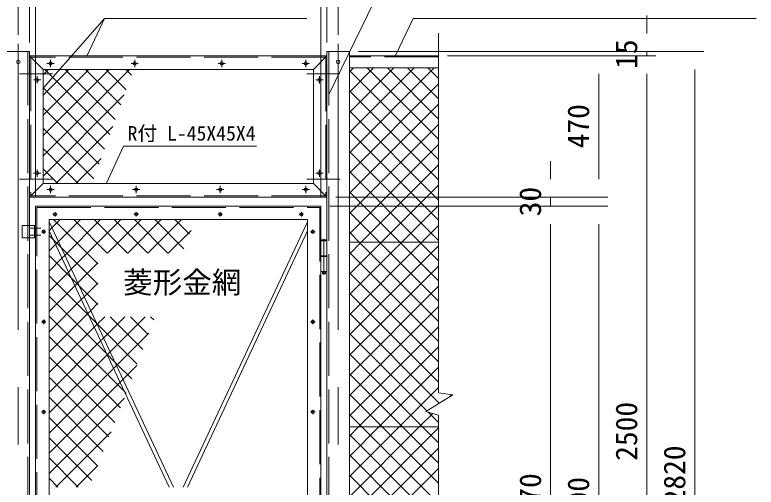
# Model space of a CAD drawing. Units: millimetres, scale not verified. Extents: x -6300 to 6300, y -4455 to 4455.
# Drawn here: x -3402 to -934, y 1198 to 2770 of the extents above; entities that cross this region are included whole.
import ezdxf
from ezdxf.enums import TextEntityAlignment as Align

# ---------------------------------------------------------------- set-up
doc = ezdxf.new("R2010")
doc.units = ezdxf.units.MM
doc.header["$LTSCALE"] = 30
doc.linetypes.add('DASHED', pattern=[7.5, 6, -1.5])
doc.linetypes.add('USER1', pattern=[50.8, 31.75, -6.35, 6.35, -6.35])
for name, color, linetype, lineweight in [('0-1_D-STR3', 3, 'Continuous', 13), ('0-2_D-STR-DIM', 7, 'Continuous', 9), ('0-4_D-STR1', 1, 'Continuous', 18), ('0-6_D-BMK', 2, 'USER1', 13), ('0-9_D-STR-TXT', 7, 'Continuous', 9)]:
    doc.layers.add(name, color=color, linetype=linetype, lineweight=lineweight)
doc.styles.add('ＭＳ ゴシック', font='')
doc.styles.get('ＭＳ ゴシック').set_extended_font_data('MS Gothic')

msp = doc.modelspace()

# ---------------------------------------------------------------- linework, layer by layer
at = {"layer": '0-1_D-STR3'}
for p, q in [((-2288.08, 2580.17), (-2274.84, 2593.41)), ((-2288.08, 2512.82), (-2207.49, 2593.41)), ((-2288.08, 2445.47), (-2140.13, 2593.41)), ((-2288.08, 2378.11), (-2072.78, 2593.41)), ((-2288.08, 2310.76), (-2005.43, 2593.41)), ((-1991.4, 2355.78), (-2229.03, 2593.41)), ((-1991.4, 2423.13), (-2161.68, 2593.41)), ((-1991.4, 2490.48), (-2094.33, 2593.41)), ((-1991.4, 2557.84), (-2026.98, 2593.41)), ((-3308.08, 2570.45), (-3290.12, 2588.41)), ((-3308.08, 2503.1), (-3222.76, 2588.41)), ((-3308.08, 2435.75), (-3155.41, 2588.41)), ((-3308.08, 2368.39), (-3088.06, 2588.41)), ((-3308.08, 2301.04), (-3020.71, 2588.41)), ((-3085.6, 2372.34), (-3301.66, 2588.41)), ((-3067.62, 2421.72), (-3234.31, 2588.41)), ((-3049.65, 2471.1), (-3166.96, 2588.41)), ((-3031.68, 2520.48), (-3099.61, 2588.41)), ((-3013.71, 2569.86), (-3032.26, 2588.41)), ((-1991.4, 2288.43), (-2288.08, 2585.1)), ((-3103.57, 2322.96), (-3308.08, 2527.47)), ((-2288.08, 2243.41), (-1991.4, 2540.08)), ((-1991.4, 2221.08), (-2288.08, 2517.75)), ((-3308.08, 2233.69), (-3037.63, 2504.14)), ((-2288.08, 2176.06), (-1991.4, 2472.73)), ((-3121.54, 2273.58), (-3308.08, 2460.12)), ((-1991.4, 2153.73), (-2288.08, 2450.4)), ((-3266.01, 2208.41), (-3076.17, 2398.24)), ((-2288.08, 2108.71), (-1991.4, 2405.38)), ((-3139.51, 2224.2), (-3308.08, 2392.77)), ((-1991.4, 2086.37), (-2288.08, 2383.05)), ((-3191.07, 2208.41), (-3308.08, 2325.41)), ((-2288.08, 2041.35), (-1991.4, 2338.03)), ((-1991.4, 2019.02), (-2288.08, 2315.69)), ((-3198.65, 2208.41), (-3114.71, 2292.35)), ((-3258.42, 2208.41), (-3308.08, 2258.06)), ((-2053.14, 2013.41), (-2288.08, 2248.34)), ((-2181.32, 2013.41), (-1991.4, 2203.32)), ((-2120.5, 2013.41), (-2288.08, 2180.99)), ((-2113.97, 2013.41), (-1991.4, 2135.97)), ((-2187.85, 2013.41), (-2288.08, 2113.64)), ((-2874.32, 1198.41), (-3288.08, 2081.68)), ((-3125.6, 1940.88), (-3273.13, 2088.41)), ((-3257.01, 2015.35), (-3183.95, 2088.41)), ((-3235.52, 1969.48), (-3116.6, 2088.41)), ((-3214.04, 1923.62), (-3049.25, 2088.41)), ((-3094.22, 1976.86), (-3205.77, 2088.41)), ((-3026.87, 1976.86), (-3138.42, 2088.41)), ((-3093.45, 1976.86), (-2981.89, 2088.41)), ((-2959.52, 1976.86), (-3071.07, 2088.41)), ((-3026.09, 1976.86), (-2914.54, 2088.41)), ((-2892.17, 1976.86), (-3003.72, 2088.41)), ((-2958.74, 1976.86), (-2847.19, 2088.41)), ((-2839.69, 1991.73), (-2936.37, 2088.41)), ((-2820.54, 2039.93), (-2869.01, 2088.41)), ((-2841.83, 1198.41), (-2428.08, 2081.68)), ((-2801.38, 2088.13), (-2801.66, 2088.41)), ((-3378.08, 2066.41), (-3378.08, 2030.41)), ((-3333.08, 2068.41), (-3376.08, 2068.41)), ((-3333.08, 2068.41), (-3333.08, 2028.41)), ((-2888.68, 1198.41), (-3288.08, 2051.03)), ((-2891.39, 1976.86), (-2815.41, 2052.84)), ((-2827.48, 1198.41), (-2428.08, 2051.03)), ((-2046.61, 2013.41), (-1991.4, 2068.62)), ((-3333.08, 2028.41), (-3376.08, 2028.41)), ((-3274.84, 2022.77), (-3288.08, 2036.01)), ((-2255.2, 2013.41), (-2288.08, 2046.29)), ((-3288.08, 1984.28), (-3266.78, 2005.58)), ((-3247.83, 1995.76), (-3274.84, 2022.77)), ((-3266.78, 2005.58), (-3257.01, 2015.35)), ((-2363.38, 2018.41), (-2382.78, 2018.41)), ((-2382.78, 2018.41), (-2382.78, 1968.41)), ((-2382.58, 2020.41), (-2381.58, 2021.41)), ((-2382.58, 2020.41), (-2382.58, 2018.41)), ((-2382.58, 2020.41), (-2363.58, 2020.41)), ((-2364.58, 2021.41), (-2381.58, 2021.41)), ((-2364.58, 2021.41), (-2363.58, 2020.41)), ((-2363.58, 2020.41), (-2363.58, 2018.41)), ((-2363.38, 2018.41), (-2363.38, 1968.41)), ((-2288.08, 1906.65), (-2181.32, 2013.41)), ((-2288.08, 1839.3), (-2113.97, 2013.41)), ((-2288.08, 1771.95), (-2046.61, 2013.41)), ((-1991.4, 2013.41), (-2288.08, 2013.41)), ((-2288.08, 1704.6), (-1991.4, 2001.27)), ((-1991.4, 1749.61), (-2255.2, 2013.41)), ((-1991.4, 1816.97), (-2187.85, 2013.41)), ((-1991.4, 1884.32), (-2120.5, 2013.41)), ((-1991.4, 1951.67), (-2053.14, 2013.41)), ((-3125.6, 1873.53), (-3247.83, 1995.76)), ((-1991.4, 1682.26), (-2288.08, 1978.93)), ((-3215.48, 1896.06), (-3288.08, 1968.65)), ((-3288.08, 1916.93), (-3245.3, 1959.71)), ((-3245.3, 1959.71), (-3235.52, 1969.48)), ((-2362.58, 1968.41), (-2383.58, 1968.41)), ((-2383.58, 1968.41), (-2383.58, 1965.41)), ((-2362.58, 1965.41), (-2383.58, 1965.41)), ((-2382.78, 1965.41), (-2382.78, 1915.41)), ((-2363.38, 1965.41), (-2363.38, 1915.41)), ((-2362.58, 1968.41), (-2362.58, 1965.41)), ((-3192.55, 1877.75), (-3125.6, 1944.7)), ((-2288.08, 1637.24), (-1991.4, 1933.92)), ((-3288.08, 1849.58), (-3223.81, 1913.84)), ((-3156.13, 1769.36), (-3288.08, 1901.3)), ((-3223.81, 1913.84), (-3214.04, 1923.62)), ((-2363.38, 1915.41), (-2382.78, 1915.41)), ((-2378.08, 1915.41), (-2378.08, 1909.41)), ((-2377.08, 1908.41), (-2378.08, 1909.41)), ((-2369.08, 1908.41), (-2377.08, 1908.41)), ((-2368.08, 1915.41), (-2368.08, 1909.41)), ((-1991.4, 1614.91), (-2288.08, 1911.58)), ((-3188.48, 1869.05), (-3215.48, 1896.06)), ((-3202.33, 1867.98), (-3192.55, 1877.75)), ((-3171.06, 1831.89), (-3125.6, 1877.35)), ((-3288.08, 1782.23), (-3202.33, 1867.98)), ((-3125.6, 1806.18), (-3188.48, 1869.05)), ((-2288.08, 1569.89), (-1991.4, 1866.56)), ((-3096.78, 1642.65), (-3288.08, 1833.95)), ((-3180.84, 1822.11), (-3171.06, 1831.89)), ((-1991.4, 1547.56), (-2288.08, 1844.23)), ((-3288.08, 1714.87), (-3180.84, 1822.11)), ((-3149.58, 1786.02), (-3125.6, 1810)), ((-3159.36, 1776.24), (-3149.58, 1786.02)), ((-2288.08, 1502.54), (-1991.4, 1799.21)), ((-3288.08, 1647.52), (-3159.36, 1776.24)), ((-3129.12, 1742.35), (-3156.13, 1769.36)), ((-3106.61, 1694.29), (-3035.42, 1765.47)), ((-3085.12, 1648.42), (-2968.07, 1765.47)), ((-2976.08, 1656.66), (-3084.89, 1765.47)), ((-2957.78, 1705.71), (-3017.54, 1765.47)), ((-2939.48, 1754.76), (-2950.19, 1765.47)), ((-1988.75, 1477.55), (-2288.08, 1776.88)), ((-2994.38, 1607.61), (-3129.12, 1742.35)), ((-2288.08, 1435.19), (-1991.4, 1731.86)), ((-3063.64, 1602.55), (-2956.17, 1710.02)), ((-2030.31, 1451.76), (-2288.08, 1709.53)), ((-3050.36, 1461.53), (-3288.08, 1699.25)), ((-3288.08, 1512.82), (-3116.38, 1684.51)), ((-3116.38, 1684.51), (-3106.61, 1694.29)), ((-3288.08, 1445.47), (-3094.9, 1638.64)), ((-3069.51, 1413.33), (-3288.08, 1631.9)), ((-3069.77, 1615.64), (-3096.78, 1642.65)), ((-3094.9, 1638.64), (-3085.12, 1648.42)), ((-2044.31, 1398.41), (-2288.08, 1642.17)), ((-3012.68, 1558.56), (-3069.77, 1615.64)), ((-3288.08, 1378.11), (-3073.41, 1592.78)), ((-3073.41, 1592.78), (-3063.64, 1602.55)), ((-3042.15, 1556.69), (-2996.26, 1602.58)), ((-2190.15, 1398.41), (-1991.4, 1597.16)), ((-3088.66, 1365.13), (-3288.08, 1564.54)), ((-3051.93, 1546.91), (-3042.15, 1556.69)), ((-2111.66, 1398.41), (-2288.08, 1574.82)), ((-3288.08, 1310.76), (-3051.93, 1546.91)), ((-2179.01, 1398.41), (-2288.08, 1507.47)), ((-2122.8, 1398.41), (-1991.4, 1529.8)), ((-1955.96, 1497.89), (-1947.79, 1506.06)), ((-1947.19, 1503.34), (-1950.25, 1506.4)), ((-3107.82, 1316.93), (-3288.08, 1497.19)), ((-3288.08, 1243.41), (-3037.44, 1494.05)), ((-1991.4, 1412.85), (-2026.27, 1447.72)), ((-3126.97, 1268.73), (-3288.08, 1429.84)), ((-3265.73, 1198.41), (-3081.85, 1382.29)), ((-2288.08, 1300.48), (-2190.15, 1398.41)), ((-2288.08, 1233.13), (-2122.8, 1398.41)), ((-1991.4, 1398.41), (-2288.08, 1398.41)), ((-2288.08, 1098.43), (-1991.4, 1395.1)), ((-1991.4, 1210.8), (-2179.01, 1398.41)), ((-1991.4, 1278.15), (-2111.66, 1398.41)), ((-1991.4, 1345.5), (-2044.31, 1398.41)), ((-3146.12, 1220.53), (-3288.08, 1362.49)), ((-1991.4, 1076.09), (-2288.08, 1372.77)), ((-2288.08, 1031.08), (-1991.4, 1327.75)), ((-3191.35, 1198.41), (-3288.08, 1295.14)), ((-1991.4, 1008.74), (-2288.08, 1305.41)), ((-3198.37, 1198.41), (-3126.25, 1270.53)), ((-2288.08, 963.72), (-1991.4, 1260.4)), ((-1991.4, 941.39), (-2288.08, 1238.06)), ((-3258.7, 1198.41), (-3288.08, 1227.78))]:
    msp.add_line(p, q, dxfattribs=at)
at = {"layer": '0-1_D-STR3', "linetype": 'DASHED'}
msp.add_line((-3337.08, 2068.41), (-3337.08, 2028.41), dxfattribs=at)
at = {"layer": '0-1_D-STR3'}
for points in [[(-2288.08, 1974), (-2248.67, 2013.41), (-1991.4, 2270.67)], [(-3288.08, 2051.63), (-3278.49, 2061.22), (-3251.3, 2088.41)], [(-2369.08, 1908.41), (-2368.08, 1909.41), (-2378.08, 1909.41)], [(-3031.21, 1509.73), (-3037.42, 1515.94), (-3288.08, 1766.6)], [(-3288.08, 1580.17), (-3137.87, 1730.38), (-3128.09, 1740.15), (-3102.77, 1765.47)], [(-2288.08, 1367.84), (-2257.5, 1398.41), (-1991.4, 1664.51)], [(-2288.08, 1165.78), (-2055.45, 1398.41), (-2010.6, 1443.25)], [(-1991.4, 1143.45), (-2246.37, 1398.41), (-2288.08, 1440.12)]]:
    msp.add_lwpolyline(points, dxfattribs=at)
for centre, radius in [((-3390.58, 2613.41), 6), ((-2325.58, 2613.41), 6), ((-3283.08, 2608.41), 5.25), ((-3003.08, 2608.41), 5.25), ((-2713.08, 2608.41), 5.25), ((-2433.08, 2608.41), 5.25), ((-3328.08, 2553.41), 5.25), ((-2388.08, 2553.41), 5.25), ((-3328.08, 2243.41), 5.25), ((-2388.08, 2243.41), 5.25), ((-3283.08, 2188.41), 5.25), ((-2998.08, 2188.41), 5.25), ((-2718.08, 2188.41), 5.25), ((-2433.08, 2188.41), 5.25), ((-3268.08, 2106.41), 5.25), ((-2998.08, 2106.41), 5.25), ((-2718.08, 2106.41), 5.25), ((-2448.08, 2106.41), 5.25), ((-3306.08, 2048.41), 5.25), ((-2410.08, 2048.41), 5.25), ((-2373.08, 1913.41), 2), ((-3306.08, 1748.41), 5.25), ((-2410.08, 1748.41), 5.25), ((-3306.08, 1448.41), 5.25), ((-2410.08, 1448.41), 5.25)]:
    msp.add_circle(centre, radius, dxfattribs=at)
for centre, start, end in [((-3376.08, 2066.41), 90, 180), ((-3376.08, 2030.41), 180, 270)]:
    msp.add_arc(centre, 2, start, end, dxfattribs=at)
at = {"layer": '0-2_D-STR-DIM'}
for p, q in [((-3390.58, 2703.7), (-3390.58, 3232.26)), ((-2325.58, 2703.7), (-2325.58, 3232.26)), ((-3353.08, 2678.41), (-3353.08, 3072.26)), ((-3333.08, 2163.41), (-3333.08, 3072.26)), ((-3333.08, 2163.41), (-3333.08, 3072.26)), ((-2383.08, 2163.41), (-2383.08, 3072.26)), ((-2383.08, 2163.41), (-2383.08, 3072.26)), ((-2363.08, 2678.41), (-2363.08, 3072.26)), ((-1298.18, 2708.41), (-1298.18, 2768.41)), ((-3103.8, 2758.31), (-3306.76, 2527.44)), ((-1991.4, 1512.13), (-1991.4, 2708.88)), ((-2258.08, 2648.41), (-1108.18, 2648.41)), ((-2258.08, 2648.41), (-1268.18, 2648.41)), ((-1298.18, 2633.41), (-1298.18, 2648.41)), ((-1961.4, 2633.41), (-1268.18, 2633.41)), ((-1961.4, 2633.41), (-1268.18, 2633.41)), ((-1961.4, 2633.41), (-1428.18, 2633.41)), ((-1458.18, 2223.41), (-1458.18, 2573.41)), ((-1298.18, 193.41), (-1298.18, 2573.41)), ((-1298.18, 2573.41), (-1298.18, 2513.41)), ((-1138.18, -111.59), (-1138.18, 2588.41)), ((-1618.46, 2223.41), (-1618.46, 2283.41)), ((-2333.08, 2163.41), (-1588.46, 2163.41)), ((-2333.08, 2163.41), (-1428.18, 2163.41)), ((-1618.46, 2133.41), (-1618.46, 2163.41)), ((-2353.08, 2133.41), (-1588.18, 2133.41)), ((-2353.08, 2133.41), (-1428.18, 2133.41)), ((-2353.08, 2133.41), (-1588.46, 2133.41)), ((-1618.46, 2073.41), (-1618.46, 2013.41)), ((-1618.18, 223.41), (-1618.18, 2073.41)), ((-1458.18, 193.41), (-1458.18, 2073.41)), ((-1991.4, 1512.13), (-1943.71, 1505.49)), ((-2033.5, 1449.78), (-1943.71, 1505.49)), ((-1991.4, 1437.78), (-2033.5, 1449.78)), ((-1991.4, -0.38), (-1991.4, 1437.78))]:
    msp.add_line(p, q, dxfattribs=at)
msp.add_lwpolyline([(-2430.37, 2758.31), (-3103.8, 2758.31), (-3161.16, 2635.22)], dxfattribs=at)
at = {"layer": '0-4_D-STR1'}
for p, q in [((-3428.08, 2648.41), (-3353.08, 2648.41)), ((-3353.08, 2648.41), (-3353.08, -171.59)), ((-2363.08, 2648.41), (-2363.08, -171.59)), ((-2288.08, 2648.41), (-2363.08, 2648.41)), ((-2288.08, 2648.41), (-2288.08, -171.59)), ((-3353.08, 2633.41), (-3308.08, 2588.41)), ((-2363.08, 2633.41), (-3353.08, 2633.41)), ((-2363.08, 2633.41), (-2408.08, 2588.41)), ((-1991.4, 2633.41), (-2288.08, 2633.41)), ((-1991.4, 2593.41), (-2288.08, 2593.41)), ((-3308.08, 2588.41), (-3308.08, 2208.41)), ((-2408.08, 2588.41), (-3308.08, 2588.41)), ((-2408.08, 2588.41), (-2408.08, 2208.41)), ((-3353.08, 2163.41), (-3308.08, 2208.41)), ((-2408.08, 2208.41), (-3308.08, 2208.41)), ((-2363.08, 2163.41), (-2408.08, 2208.41)), ((-2363.08, 2163.41), (-3353.08, 2163.41)), ((-3288.08, 2088.41), (-2428.08, 2088.41)), ((-3288.08, 208.41), (-3288.08, 2088.41)), ((-2428.08, 2088.41), (-2428.08, 208.41))]:
    msp.add_line(p, q, dxfattribs=at)
at = {"layer": '0-4_D-STR1', "linetype": 'DASHED'}
for p, q in [((-3359.08, 2648.41), (-3359.08, -171.59)), ((-2357.08, 2648.41), (-2357.08, -171.59)), ((-3349.08, 2629.41), (-3349.08, 2167.41)), ((-2367.08, 2629.41), (-3349.08, 2629.41)), ((-2367.08, 2629.41), (-2367.08, 2167.41)), ((-1991.4, 2630.41), (-2288.08, 2630.41)), ((-2367.08, 2167.41), (-3349.08, 2167.41)), ((-3329.08, 167.41), (-3329.08, 2129.41))]:
    msp.add_line(p, q, dxfattribs=at)
at = {"layer": '0-4_D-STR1'}
msp.add_lwpolyline([(-2383.08, 2133.41), (-2383.08, 163.41), (-3333.08, 163.41), (-3333.08, 2133.41)], close=True, dxfattribs=at)
at = {"layer": '0-4_D-STR1', "linetype": 'DASHED'}
msp.add_lwpolyline([(-3329.08, 2129.41), (-2387.08, 2129.41), (-2387.08, 167.41)], dxfattribs=at)
at = {"layer": '0-6_D-BMK'}
for p, q in [((-3390.58, 2673.7), (-3390.58, -194.72)), ((-2325.58, 2673.7), (-2325.58, -194.72)), ((-3283.08, 2620.55), (-3283.08, 2596.27)), ((-3003.08, 2620.55), (-3003.08, 2596.27)), ((-2713.08, 2620.55), (-2713.08, 2596.27)), ((-2433.08, 2620.55), (-2433.08, 2596.27)), ((-3270.94, 2608.41), (-3295.21, 2608.41)), ((-2990.94, 2608.41), (-3015.21, 2608.41)), ((-2700.94, 2608.41), (-2725.21, 2608.41)), ((-2420.94, 2608.41), (-2445.21, 2608.41)), ((-3276.22, 2573.41), (-3386.13, 2573.41)), ((-2429.94, 2573.41), (-2320.03, 2573.41)), ((-3340.21, 2553.41), (-3315.94, 2553.41)), ((-3328.08, 2541.27), (-3328.08, 2565.55)), ((-2375.94, 2553.41), (-2400.21, 2553.41)), ((-2388.08, 2541.27), (-2388.08, 2565.55)), ((-3328.08, 2231.27), (-3328.08, 2255.55)), ((-2388.08, 2231.27), (-2388.08, 2255.55)), ((-3276.22, 2223.41), (-3386.13, 2223.41)), ((-3340.21, 2243.41), (-3315.94, 2243.41)), ((-2429.94, 2223.41), (-2320.03, 2223.41)), ((-2375.94, 2243.41), (-2400.21, 2243.41)), ((-3283.08, 2176.27), (-3283.08, 2200.55)), ((-2998.08, 2176.27), (-2998.08, 2200.55)), ((-2718.08, 2176.27), (-2718.08, 2200.55)), ((-2433.08, 2176.27), (-2433.08, 2200.55)), ((-3270.94, 2188.41), (-3295.21, 2188.41)), ((-2985.94, 2188.41), (-3010.21, 2188.41)), ((-2705.94, 2188.41), (-2730.21, 2188.41)), ((-2420.94, 2188.41), (-2445.21, 2188.41)), ((-3260.64, 2106.41), (-3275.52, 2106.41)), ((-3268.08, 2113.85), (-3268.08, 2098.97)), ((-2990.64, 2106.41), (-3005.52, 2106.41)), ((-2998.08, 2113.85), (-2998.08, 2098.97)), ((-2710.64, 2106.41), (-2725.52, 2106.41)), ((-2718.08, 2113.85), (-2718.08, 2098.97)), ((-2440.64, 2106.41), (-2455.52, 2106.41)), ((-2448.08, 2113.85), (-2448.08, 2098.97)), ((-3350.68, 2060.41), (-3315.48, 2060.41)), ((-3306.08, 2055.85), (-3306.08, 2040.97)), ((-2410.08, 2055.85), (-2410.08, 2040.97)), ((-3350.68, 2036.41), (-3315.48, 2036.41)), ((-3298.64, 2048.41), (-3313.52, 2048.41)), ((-2402.64, 2048.41), (-2417.52, 2048.41)), ((-2373.08, 2024.81), (-2373.08, 1905.65)), ((-3306.08, 1755.85), (-3306.08, 1740.97)), ((-2410.08, 1755.85), (-2410.08, 1740.97)), ((-3298.64, 1748.41), (-3313.52, 1748.41)), ((-2402.64, 1748.41), (-2417.52, 1748.41)), ((-3298.64, 1448.41), (-3313.52, 1448.41)), ((-3306.08, 1455.85), (-3306.08, 1440.97)), ((-2402.64, 1448.41), (-2417.52, 1448.41)), ((-2410.08, 1455.85), (-2410.08, 1440.97))]:
    msp.add_line(p, q, dxfattribs=at)
at = {"layer": '0-9_D-STR-TXT'}
for points in [[(-1888.29, 2947.92), (-2141.51, 2947.92), (-2356.2, 2505.21)], [(-933.83, 2758.31), (-2076.27, 2758.31), (-2134.19, 2635.22)], [(-2597.76, 2332.53), (-3039.91, 2332.53), (-3096.91, 2210.22)]]:
    msp.add_lwpolyline(points, dxfattribs=at)

# ---------------------------------------------------------------- texts
at = {"layer": '0-2_D-STR-DIM', "style": 'ＭＳ ゴシック'}
for s, p in [('15', (-1308.3, 2590.28)), ('470', (-1468.3, 2325.66)), ('30', (-1628.58, 2099.47)), ('2500', (-1308.3, 1285.53)), ('2820', (-1148.3, 1140.53)), ('1970', (-1628.3, 1048.06)), ('2000', (-1468.3, 1035.53))]:
    msp.add_text(s, height=72.14, rotation=90, dxfattribs=at).set_placement(p, align=Align.BOTTOM_LEFT)
msp.add_text('菱形金網', height=72.14, dxfattribs=at).set_placement((-3041.5, 1822.01), align=Align.BOTTOM_LEFT)
at = {"layer": '0-9_D-STR-TXT', "style": 'ＭＳ ゴシック'}
msp.add_text('R付 L-45X45X4', height=48.17, dxfattribs=at).set_placement((-3026.73, 2337.27), align=Align.BOTTOM_LEFT)

doc.saveas('drawing.dxf')
